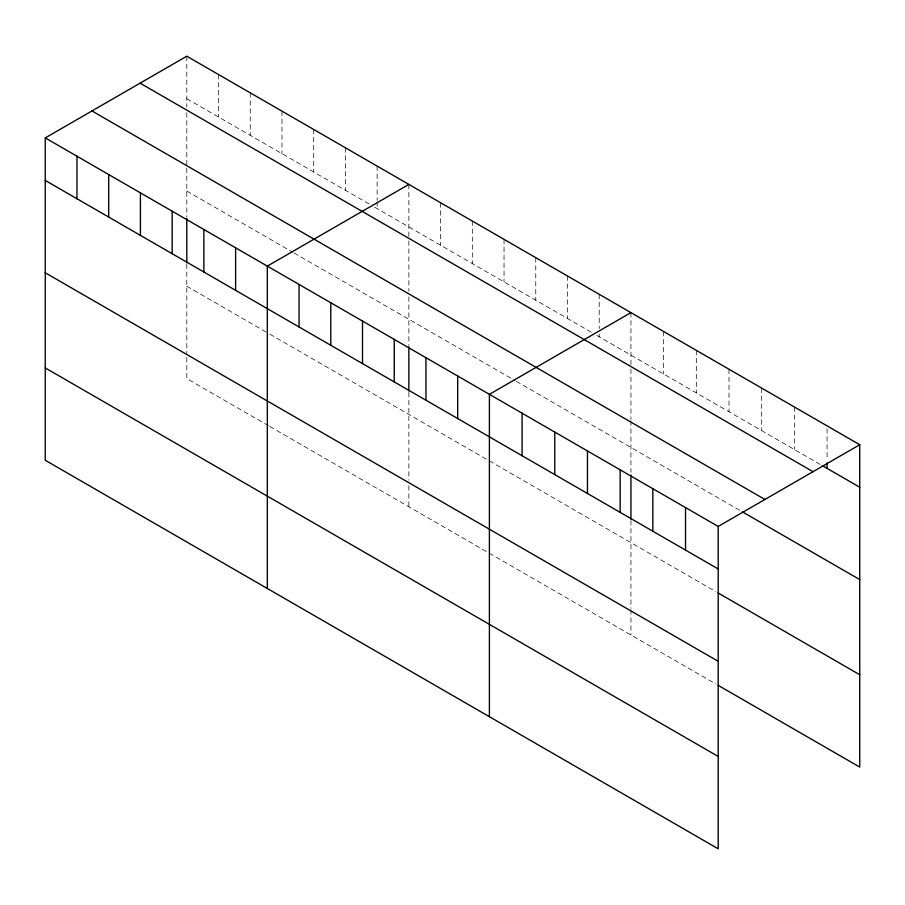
<?xml version="1.0" encoding="UTF-8"?>
<svg xmlns="http://www.w3.org/2000/svg" width="905" height="905" viewBox="0 0 905 905"><rect width="100%" height="100%" fill="white"/><g stroke="black" fill="none" stroke-linecap="round" stroke-linejoin="round"><path stroke-width="0.68" stroke-dasharray="4.53 3.39" d="M186.792 98.713L369.817 204.383M374.704 207.2L591.893 332.599M596.78 335.416L821.005 464.876M186.792 191.057L292.949 252.348M294.17 253.061L515.024 380.564M516.246 381.277L741.105 511.099M186.792 286.206L268.536 333.413M269.758 334.115L715.685 591.565M268.536 425.757L186.792 378.562L186.792 354.771M269.758 426.459L715.685 683.909M827.068 428.597L827.068 460.147M794.375 406.99L794.375 449.502M761.693 388.109L761.693 430.633M729 369.24L729 411.764M696.318 350.371L696.318 392.883M663.625 331.502L663.625 374.014M630.943 312.632L630.943 367.735M630.943 369.138L630.943 419.513M630.943 420.904L630.943 472.308M630.943 520.579L630.943 608.398M630.943 609.8L630.943 634.982M599.212 294.306L599.212 328.594M599.212 334.081L599.212 336.83M567.492 275.991L567.492 318.515M535.771 257.676L535.771 300.2M504.04 239.361L504.04 281.874M472.32 221.046L472.32 263.559M440.588 202.731L440.588 245.244M408.868 184.416L408.868 239.52M408.868 240.922L408.868 291.297M408.868 296.885L408.868 345.472M408.868 392.363L408.868 480.182M408.868 485.781L408.868 506.777M377.136 166.09L377.136 200.378M377.136 201.758L377.136 208.614M345.416 147.775L345.416 190.299M313.684 129.46L313.684 171.984M281.964 111.145L281.964 153.658M250.244 92.83L250.244 135.343M218.512 74.515L218.512 117.028M186.792 56.201L186.792 107.107M186.792 112.706L186.792 217.257M186.792 264.147L186.792 353.369"/><path stroke-width="1.36" d="M45.25 137.911L718.208 526.439L718.208 848.8L45.25 460.272L45.25 137.911L186.792 56.201L859.75 444.728L859.75 767.089L718.106 685.311M408.868 184.416L267.326 266.127L267.326 588.488M630.943 312.632L489.401 394.342L489.401 716.703M718.208 526.439L859.75 444.728M822.215 465.577L859.75 487.241M140.083 83.158L813.041 471.697M91.959 110.942L764.917 499.481M742.315 511.8L859.75 579.596M45.25 180.434L718.208 568.962M718.106 592.967L859.75 674.745M45.25 272.778L718.208 661.306M45.25 367.928L718.208 756.456M827.068 462.885L827.068 468.371M685.526 507.569L685.526 550.093M652.844 488.7L652.844 531.212M630.943 475.068L630.943 519.198M620.151 469.831L620.151 512.343M587.469 450.962L587.469 493.474M554.776 432.081L554.776 474.605M522.095 413.212L522.095 455.735M457.681 376.028L457.681 418.54M425.95 357.713L425.95 400.225M408.868 346.853L408.868 390.983M394.229 339.398L394.229 381.91M362.509 321.071L362.509 363.595M330.777 302.756L330.777 345.28M299.057 284.442L299.057 326.965M235.605 247.812L235.605 290.324M203.874 229.497L203.874 272.009M186.792 218.637L186.792 262.767M172.154 211.182L172.154 253.694M140.422 192.867L140.422 235.379M108.702 174.541L108.702 217.064M76.97 156.226L76.97 198.749"/></g></svg>
